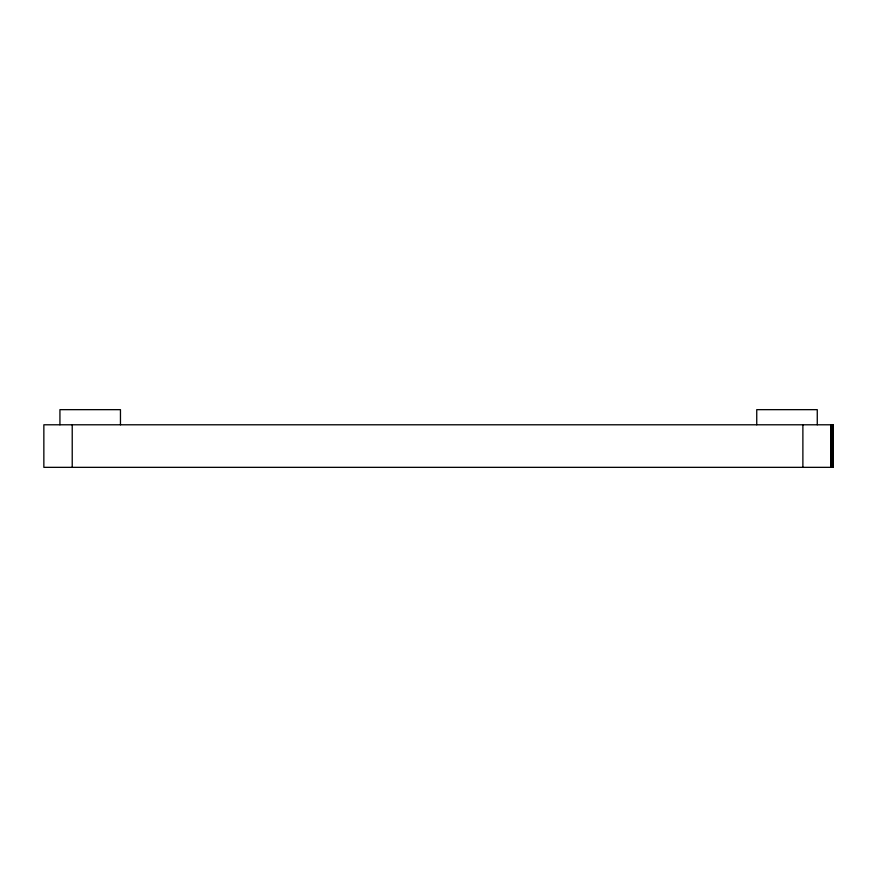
<?xml version="1.0" encoding="UTF-8"?>
<svg xmlns="http://www.w3.org/2000/svg" width="877" height="877" viewBox="0 0 877 877"><rect width="100%" height="100%" fill="white"/><g stroke="black" fill="none" stroke-linecap="round" stroke-linejoin="round"><path stroke-width="1.32" d="M832.887 424.786L832.887 467.342M832.405 424.786L832.405 467.342M831.615 424.786L831.615 467.342M831.253 424.786L831.253 467.342M831.155 424.786L831.155 467.342M831.001 424.786L831.001 467.342M817.265 424.786L817.265 409.658L756.741 409.658L756.741 424.786M802.883 424.786L802.883 467.342M120.456 424.786L120.456 409.658L59.932 409.658L59.932 424.786M72.221 424.786L72.221 467.342M833.15 424.786L43.85 424.786L43.85 467.342L833.15 467.342L833.15 424.786"/></g></svg>
